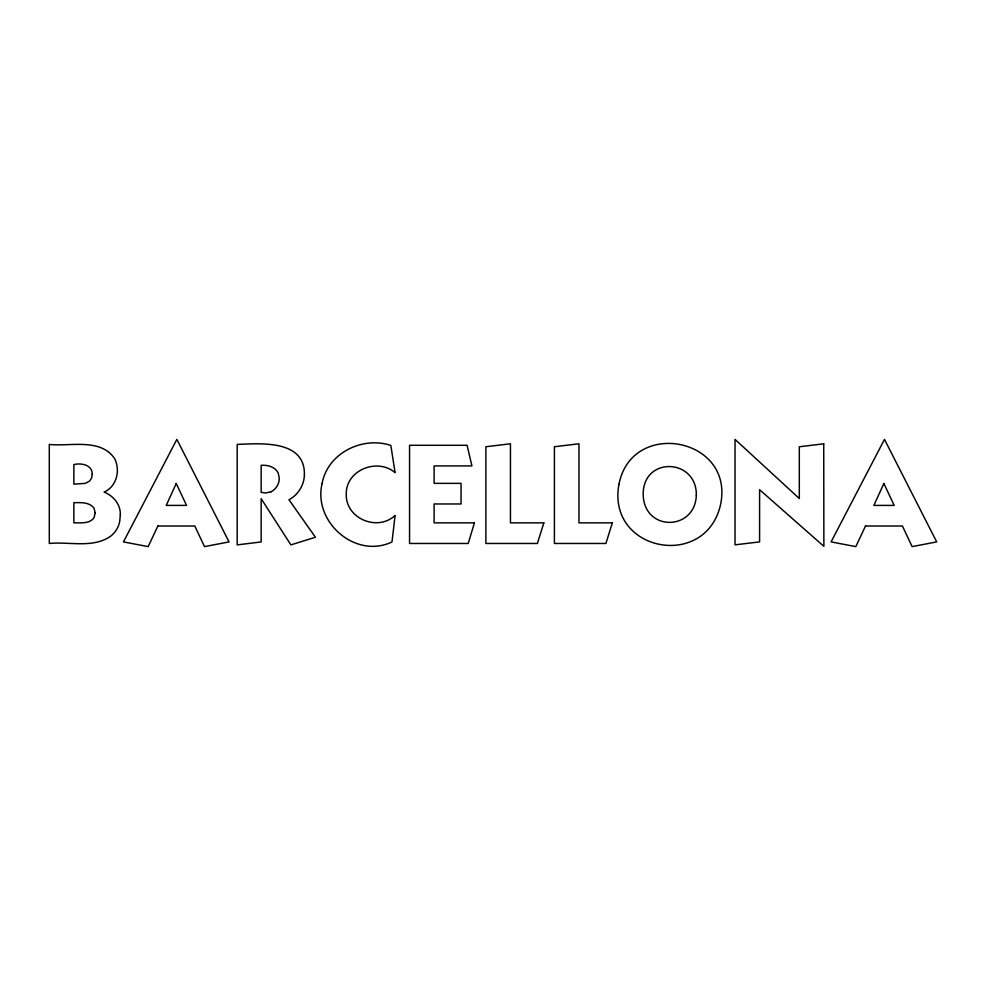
<?xml version="1.0" encoding="UTF-8"?>
<svg xmlns="http://www.w3.org/2000/svg" width="986" height="986" viewBox="0 0 986 986"><rect width="100%" height="100%" fill="white"/><g stroke="black" fill="none" stroke-linecap="round" stroke-linejoin="round"><path stroke-width="1.48" d="M618.962 484.249C606.513 551.445 705.508 570.487 720.519 504.795C734.878 437.673 631.915 418.076 618.962 484.249M322.089 483.559C312.882 521.914 355.428 559.37 391.997 541.943L395.09 515.456C377.404 531.885 345.679 518.574 346.271 494.417C345.482 470.211 377.145 457.405 395.09 472.651L390.826 445.425C362.478 435.972 327.525 453.153 322.089 483.559M696.326 495.157C695.241 530.862 644.388 532.12 643.18 494.861C642.552 456.013 696.868 458.17 696.326 495.157M120.329 514.914L119.7 521.508A24.477 24.477 0 0 1 110.186 536.544C92.401 548.462 69.18 541.474 49.3 543.471L49.3 444.427C70.228 446.72 100.387 437.71 114.586 458.552C120.563 470.31 116.779 486.48 104.146 492.088C113.476 495.909 120.723 504.45 120.329 514.914M304.403 474.882C304.107 485.198 298.105 494.935 288.96 499.729L315.434 537.247L290.882 544.888L261.167 498.682L261.167 541.943L237.182 544.888L237.182 444.427C260.39 443.49 305.229 439.485 304.403 474.882M92.253 474.13L91.587 478.074L89.603 481.057L85.301 483.374L73.864 484.151L73.864 464.566C81.16 462.791 92.24 464.726 92.253 474.13M95.198 512.843L94.089 517.662C89.516 524.158 80.729 522.642 73.864 522.863L73.864 502.675C80.79 502.675 89.245 501.886 93.978 508.086L95.198 512.843M474.414 522.863L468.239 543.471L409.547 543.471L409.547 445.29L467.068 445.29L471.924 465.91L434.111 465.91L434.111 483.362L461.041 483.362L461.041 503.969L434.111 503.969L434.111 522.863L474.414 522.863M543.853 522.863L537.382 543.471L485.888 543.471L485.888 446.732L510.452 443.786L510.452 522.863L543.853 522.863M612.368 522.863L605.897 543.471L554.403 543.471L554.403 446.732L578.967 443.786L578.967 522.863L612.368 522.863M176.235 483.497L166.227 505.411L186.551 505.411L176.235 483.497M883.875 483.497L873.855 505.411L894.179 505.411L883.875 483.497M157.871 526.019L148.171 546.614L123.46 541.906L176.851 439.386L229.06 541.906L204.496 546.614L194.797 526.019L157.871 526.019M865.511 526.019L855.799 546.614L831.087 541.906L884.479 439.386L936.7 541.906L912.136 546.614L902.424 526.019L865.511 526.019M270.879 491.878L265.579 492.988L261.167 492.384L261.167 465.33C267.699 464.825 274.921 466.785 278.2 472.947L279.26 478.124A15.073 15.073 0 0 1 270.879 491.878M823.729 443.823L799.313 446.769L799.313 498.534L735.026 439.386L735.026 544.839L759.59 541.893L759.59 489.709L823.877 546.33L823.729 443.823"/></g></svg>
